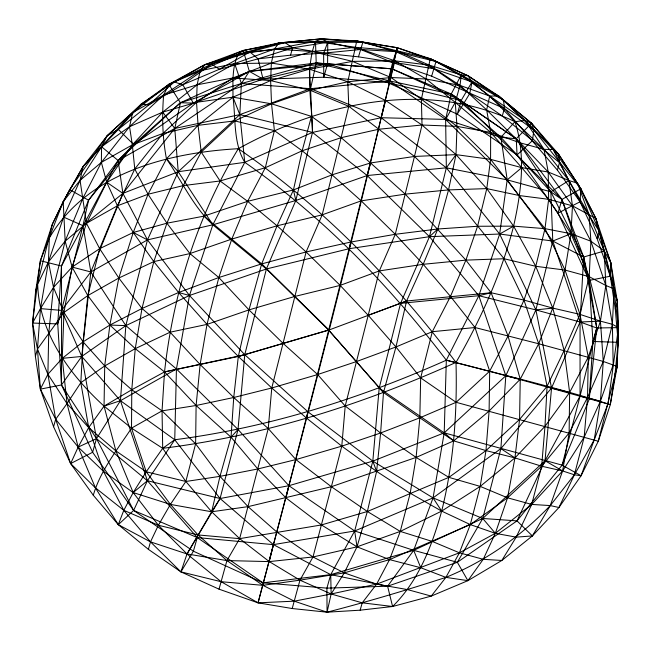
<?xml version="1.0" encoding="UTF-8"?>
<svg xmlns="http://www.w3.org/2000/svg" width="651" height="651" viewBox="0 0 651 651"><rect width="100%" height="100%" fill="white"/><g stroke="black" fill="none" stroke-linecap="round" stroke-linejoin="round"><path stroke-width="0.98" d="M148.387 549.346L150.495 541.884L158.38 525.243L170.407 504.403L185.844 481.471L195.625 443.819L196.106 405.5L200.134 364.519L207.002 324.393L218.826 277.521L231.805 239.072L247.632 201.338L265.315 167.73L274.405 130.607L271.524 103.81L270.621 80.586L271.361 63.057L274.453 49.004L278.897 42.974L315.483 41.395L356.764 40.972L396.947 50.802L429.139 65.124L461.29 74.906L468.11 75.793L472.008 81.936L461.144 100.514L387.646 82.531L327.591 63.749L249.333 71.39L193.339 103.078L133.65 144.489L88.56 200.223L82.97 225.645L61.576 310.405L61.479 384.953L92.621 452.274L133.626 510.441L193.396 551.21L263.028 582.832L326.908 588.13L387.605 586.217L457.344 562.285L517.024 520.873L562.122 465.131L589.188 399.315L596.739 327.99L589.196 280.41L583.63 257.023L561.919 199.45L516.251 138.744L451.216 93.996L391.943 68.827L316.215 62.976L249.333 71.39L180.425 102.752L133.65 144.489L118.132 160.512L88.56 200.223L61.487 266.047L57.76 323.889L61.479 384.953L96.478 438.628L133.626 510.441L197.253 537.571L263.028 582.832L330.716 574.638L413.694 550.339L482.741 518.473L545.033 460.713L580.057 396.085L596.739 327.99L583.63 257.023L550.852 191.817L516.251 138.744L451.216 93.996L389.713 80.96L316.215 62.976L241.383 83.523L180.425 102.752L118.132 160.512L61.487 266.047L61.576 310.405L57.76 323.889L32.55 323.059L35.593 291.558L40.386 260.717L52.389 224.139L63.196 201.655L83.108 166.485L107.252 135.66L141.308 104.079L168.837 84.353L204.813 64.677L243.254 50.485L278.897 42.974L321.594 38.808L356.764 40.972L397.265 47.726L430.278 58.696L468.11 75.793L498.658 95.99L531.525 123.234L558.574 154.181L580.847 188.79L595.901 218.476L610.817 262.735L617.368 301.6L618.45 327.616L617.164 366.456L610.296 404.645L598.293 441.223L581.066 475.735L558.949 507.503L532.363 535.928L501.815 560.47L467.898 580.651L431.255 596.096L392.586 606.504L360.141 610.182L327.054 612.192L292.201 608.53L258.048 602.842L219.029 589.171L180.921 571.871L148.387 549.346L118.287 524.657L93.288 495.248L70.617 463.577L53.577 426.739L40.37 389.135L35.39 356.406L32.55 323.059L40.386 260.717L63.196 201.655L83.108 166.485L132.633 112.623L141.308 104.079L174.256 81.969L204.813 64.677L238.128 54.375L278.897 42.974L321.594 38.808L362.876 42.201L397.265 47.726L435.999 61.495L468.11 75.793L503.589 100.205L531.525 123.234L553.171 149.51L577.453 183.143L595.901 218.476L610.304 276.227L617.368 301.6L618.133 342.304L615.081 373.804L610.296 404.645C555.742 389.583 501.311 373.837 446.326 360.198C389.054 285.081 322.595 216.311 244.776 162.327C233.148 142.797 235.849 118.954 232.985 97.178C233.042 82.848 231.764 67.688 238.128 54.375L243.254 50.485L284.992 42.592L362.876 42.201L395.816 51.665L435.999 61.495L503.589 100.205L558.574 154.181L580.847 188.79L599.213 231.162L610.817 262.735L618.45 327.616L617.164 366.456L598.293 441.223L456.115 402.302L420.66 377.905L395.954 346.959L368.206 315.287L340.156 285.39L306.1 251.953L277.074 225.807L247.632 201.338L220.079 180.978L201.208 152.049L198.075 125.326L196.537 102.288L197.123 84.801L200.207 70.747L204.813 64.677L211.542 64.107L249.951 51.99L284.992 42.592L292.616 47.824L323.628 53.17L358.481 56.832L433.761 68.721L472.008 81.936L504.403 108.562L533.95 130.029L580.847 188.79L580.065 201.786L597.105 238.624L610.304 276.227L615.285 308.956L618.133 342.304L592.923 341.474L589.196 280.41L561.919 199.45L461.144 100.514L391.943 68.827L316.215 62.976L310.56 88.682L312.488 132.405L295.814 200.492L266.397 268.985L244.76 354.714L238.014 429.457L220.079 498.511L187.008 553.96L180.921 571.871L221.145 581.709L262.89 585.33L299.965 580.163L344.281 572.872L389.55 559.616L470.291 524.584L507.552 497.812L541.648 466.206L569.129 432.939L587.544 397.419L603.282 361.443L612.379 324.296L614.129 288.873L595.901 218.476L572.457 205.83L548.647 199.312L519.531 195.585L486.793 188.611L448.547 189.913L405.231 194.136L361.207 200.858L322.196 214.838L277.074 225.807L231.805 239.072L189.921 253.581L153.815 261.612L118.816 278.034L87.82 295.578L63.944 312.472L37.473 349.042L35.39 356.406M597.105 238.624L599.213 231.162L580.065 201.786L559.502 162.652L502.295 116.016L433.761 68.721L395.816 51.665L360.564 49.476L327.77 42.234L292.616 47.824L249.951 51.99L243.254 50.485L211.542 64.107L168.837 84.353L180.425 102.752L193.339 103.078L263.077 79.145L323.775 77.233L327.591 63.749L327.77 42.234L321.594 38.808L315.483 41.395L274.453 49.004L238.128 54.375L168.837 84.353L132.633 112.623L107.252 135.66L69.616 189.628L52.389 224.139L35.593 291.558M327.591 63.749L263.077 79.145L258.089 58.859L249.951 51.99L219.42 69.266L182.776 84.711L174.256 81.969L148.859 104.892L118.319 129.435L107.252 135.66L101.556 146.735L101.369 162.392L106.699 182.239L117.416 205.789L133.252 232.472L153.815 261.612L178.602 292.511L207.002 324.393L238.315 356.479L271.768 387.98L306.548 418.121L341.783 446.155L376.62 471.397L410.187 493.23L441.671 511.1L470.291 524.584L495.338 533.332L516.202 537.148L532.363 535.928L550.258 505.575L574.385 474.799L594.241 439.832L608.075 403.579L618.45 327.616L612.379 324.296L600.425 321.146L579.968 314.376L552.748 308.094L523.965 300.087L491.114 292.755L406.59 300.998L368.206 315.287L345.209 406.029L341.783 446.155L331.375 486.72L312.993 556.979L299.965 580.163L292.201 608.53M243.254 50.485L249.333 71.39L241.383 83.523L174.769 128.459L122.901 193.38L90.839 271.947L61.576 310.405L81.733 356.447L96.478 438.628L147.411 480.731L197.253 537.571L193.396 551.21L180.921 571.871L150.495 541.884L123.804 510.319L95.396 487.794L70.617 463.577L55.685 419.268L40.37 389.135L37.473 349.042L32.55 323.059L40.476 308.623L53.496 287.392L72.082 267.081L99.668 248.658L133.252 232.472L166.925 223.195L203.836 216.165L247.632 201.338L293.446 189.921L332.059 174.826L370.541 162.962L414.459 156.452L456.017 154.621L490.577 159.357L521.752 167.641L548.215 172.01L568.893 180.547L577.453 183.143L589.114 214.627L604.291 250.969L605.812 285.48L600.425 321.146L588.268 357.098L569.633 392.447L544.985 426.332L514.933 457.905L480.21 486.395L441.671 511.1L400.267 531.411L357.017 546.832L312.993 556.979L269.27 561.601L226.93 560.584L187.008 553.96L150.495 541.884L118.287 524.657L95.396 487.794L78.169 447.107L67.029 403.604L62.252 358.351L63.944 312.472L72.082 267.081L86.453 223.317L106.699 182.239L132.34 144.864L162.726 112.118L197.123 84.801L234.669 63.586L274.453 49.004L312.26 51.543L352.484 61.389L391.064 77.534L421.368 99.204L456.986 126.375L490.577 159.357L544.985 228.647L565.044 270.067L579.968 314.376L588.268 357.098L587.544 397.419L584.175 437.122L574.385 474.799L558.949 507.503L550.258 505.575L531.712 504.427L507.552 497.812L480.21 486.395L448.881 477.37L416.103 457.409L380.615 432.996L345.209 406.029L317.647 374.545L283.071 343.346L248.983 309.884L218.826 277.521L189.921 253.581L166.925 223.195L148.046 194.242L134.765 168.983L132.34 144.864L129.541 126.693L132.633 112.623L163.629 95.079L200.207 70.747L234.669 63.586L271.361 63.057L309.38 69.161L347.789 81.757L385.652 100.531L422.027 125.016L456.017 154.621L486.793 188.611L513.598 226.141L535.765 266.3L552.748 308.094L564.132 350.49L569.633 392.447L569.129 432.939L562.61 470.958L550.258 505.575C520.792 536.505 485.459 561.154 445.894 577.38C406.631 590.14 367.042 601.923 327.054 612.192L294.285 601.166L262.89 585.33L226.93 560.584L198.026 534.943L170.407 504.403L146.223 471.78L131.518 428.138L131.779 389.762L135.253 348.643L141.983 308.484L153.815 261.612L166.925 223.195L183.313 185.6L201.208 152.049L234.791 120.915L271.524 103.81L310.267 90.286L347.789 81.757L391.064 77.534L426.088 78.983L460.021 85.411L489.698 96.039L525.154 120.435L531.525 123.234L533.95 130.029L532.396 140.706L517.057 154.922L457.287 114.153L387.646 82.531L323.775 77.233L323.628 53.17L327.77 42.234M53.577 426.739L55.685 419.268L47.897 374.252L48.719 333.491L53.496 287.392L65.165 241.147L82.823 198.376L101.369 162.392L129.541 126.693L162.726 112.118L196.537 102.288L232.985 97.178L271.524 103.81L311.463 116.383L341.165 137.67L370.541 162.962L405.231 194.136L465.896 260.131L491.114 292.755L508.049 336.022L520.239 379.199L519.571 419.439L514.933 457.905L507.552 497.812L495.338 533.332L483.237 559.315L467.898 580.651L457.344 562.285L482.741 518.473L500.888 448.629L505.803 375.749L478.835 295.709L429.473 236.679L367.188 175.534L312.488 132.405C312.089 102.142 304.546 70.601 315.483 41.395L355.576 47.32L394.864 60.82L426.088 78.983L455.252 102.345L490.651 132.397L521.752 167.641L548.647 199.312L570.968 233.709L589.204 276.683L600.425 321.146L603.282 361.443L600.434 401.154L594.241 439.832L581.066 475.735L562.122 465.131L580.057 396.085L580.049 322.001L552.772 241.041L507.202 179.863L445.626 119.41L389.713 80.96L310.56 88.682L239.828 114.625L178.236 171.726L147.476 239.893L125.838 325.622L120.443 400.69L96.478 438.628L92.621 452.274L70.617 463.577L78.169 447.107L88.691 427.593L104.054 406.134L104.705 365.935L109.881 325.061L118.816 278.034L133.252 232.472L148.046 194.242L166.469 158.852L198.075 125.326L232.985 97.178L270.621 80.586L309.38 69.161L352.484 61.389L394.864 60.82L429.139 65.124L460.021 85.411L486.647 109.897L520.222 142.854L548.215 172.01L572.457 205.83L590.896 241.212L605.812 285.48L612.379 324.296L613.185 364.804L600.434 401.154L584.175 437.122L562.61 470.958L531.712 504.427L495.338 533.332L459.419 552.797L376.62 584.142L331.147 593.997L294.285 601.166L258.048 602.842L221.145 581.709L187.008 553.96L158.38 525.243L133.178 492.579L115.894 450.891L104.054 406.134C69.454 374.488 38.987 332.799 37.677 284.202L48.434 261.93L63.578 217.076L80.057 180.343L101.556 146.735L129.541 126.693L163.629 95.079L168.837 84.353M234.669 63.586L241.383 83.523L239.828 114.625L244.776 162.327L212.836 224.798L189.465 295.481L176.437 369.003L174.745 439.75L147.411 480.731L133.626 510.441L118.287 524.657L123.804 510.319L133.178 492.579L146.223 471.78L162.701 448.319L174.745 439.75C268.773 427.593 359.881 398.648 446.326 360.198C501.091 374.439 556.434 387.345 610.296 404.645M502.295 116.016L504.403 108.562L503.589 100.205L498.658 95.99L461.29 74.906L460.021 85.411L455.252 102.345L456.986 126.375L456.017 154.621L448.547 189.913L437.806 228.997L423.199 264.298L406.59 300.998L328.682 330.13L244.76 354.714L164.524 371.908L131.779 389.762L104.054 406.134L131.518 428.138L162.701 448.319L185.844 481.471L211.656 511.776L239.641 538.654L269.27 561.601L299.965 580.163L331.147 593.997L362.225 602.834L392.586 606.504L387.605 586.217L413.694 550.339L433.053 497.885L444.21 432.858L446.326 360.198L478.835 295.709L499.651 234.035L507.202 179.863L500.912 137.328L451.216 93.996L461.29 74.906L430.278 58.696L396.947 50.802L355.576 47.32L312.26 51.543L271.361 63.057L232.944 77.949L197.123 84.801L163.629 95.079C161.896 116.391 162.424 137.817 166.469 158.852C181.816 180.783 193.013 206.432 212.836 224.798L266.397 268.985L328.682 330.13L383.488 392.545L419.83 417.812L453.723 440.873L485.972 450.598L514.933 457.905L541.648 466.206L562.61 470.958L574.385 474.799L581.066 475.735M615.285 308.956L617.368 301.6L614.129 288.873L605.812 285.48L589.204 276.683L565.044 270.067L535.765 266.3L504.061 258.74L465.896 260.131L423.199 264.298L379.313 270.914L340.156 285.39L294.911 296.433L248.983 309.884L207.002 324.393L170.082 332.205L135.253 348.643L104.705 365.935L80.814 382.723L67.029 403.604L55.685 419.268L78.169 447.107L103.403 471.259L133.178 492.579L170.407 504.403L211.656 511.776L248.031 506.641L331.375 486.72L416.103 457.409L453.723 440.873L489.104 411.05L520.239 379.199L538.678 343.761L552.748 308.094L565.044 270.067L570.968 233.709L572.457 205.83L568.893 180.547L553.171 149.51L525.154 120.435L498.658 95.99L489.698 96.039L461.29 74.906M197.253 537.571L273.42 544.643L354.673 530.972L433.053 497.885L500.888 448.629L551.543 388.02L580.049 322.001L583.63 257.023L552.772 241.041L499.651 234.035L429.473 236.679L349.099 248.723L266.397 268.985L189.465 295.481L125.838 325.622L81.733 356.447L61.479 384.953L40.37 389.135L47.897 374.252L62.252 358.351L83.084 341.816L109.881 325.061L141.983 308.484L178.602 292.511L218.826 277.521L261.686 263.891L306.1 251.953L350.995 242.009L395.263 234.295L437.806 228.997L477.574 226.263L513.598 226.141L544.985 228.647L570.968 233.709L590.896 241.212L604.291 250.969L610.817 262.735L610.304 276.227L589.196 280.41L558.062 213.089L517.057 154.922L516.251 138.744L531.525 123.234M392.586 606.504C418.642 580.79 432.028 545.701 441.671 511.1C453.747 462.544 457.327 412.311 456.001 362.404C480.641 319.543 501.294 274.144 513.598 226.141C521.28 192.037 526.106 155.63 514.957 121.704L489.698 96.039L486.647 109.897L490.651 132.397L490.577 159.357L486.793 188.611L477.574 226.263L465.896 260.131L450.476 296.408L432.321 331.693L420.66 377.905L419.83 417.812L416.103 457.409L410.187 493.23L400.267 531.411L389.55 559.616L376.62 584.142L362.225 602.834L360.141 610.182M580.847 188.79L561.919 199.45L558.062 213.089L580.065 201.786L557.394 170.114L559.502 162.652L558.574 154.181L553.171 149.51L544.016 149.372L520.222 142.854L490.651 132.397L456.986 126.375L422.027 125.016L378.752 129.24L341.165 137.67L302.154 150.788L265.315 167.73L220.079 180.978L183.313 185.6L148.046 194.242L117.416 205.789L86.453 223.317L65.165 241.147L48.434 261.93L53.496 287.392L63.944 312.472L83.084 341.816L104.705 365.935L131.779 389.762L162.05 410.862L195.625 443.819L219.973 476.353L248.031 506.641L277.033 532.233L312.993 556.979L344.281 572.872L376.62 584.142L407.461 589.586L431.255 596.096L445.894 577.38L459.419 552.797L470.291 524.584L480.21 486.395L485.972 450.598L489.104 411.05L489.69 371.168L474.986 327.526L450.476 296.408L423.199 264.298L395.263 234.295L361.207 200.858L332.059 174.826L302.154 150.788L274.405 130.607L234.791 120.915L198.075 125.326L162.937 133.447L132.34 144.864L101.369 162.392L80.057 180.343L63.196 201.655L65.165 241.147L72.082 267.081L87.82 295.578L109.881 325.061L135.253 348.643L164.524 371.908L162.05 410.862L162.701 448.319C264.265 435.763 362.884 404.304 456.001 362.404C394.571 281.045 322.684 206.457 238.331 148.697C168.186 152.651 87.169 172.857 49.346 237.989L48.434 261.93L40.476 308.623L37.473 349.042L47.897 374.252L67.029 403.604L88.691 427.593L115.894 450.891L146.223 471.78L185.844 481.471L219.973 476.353L257.812 468.972L295.896 459.598L341.783 446.155L380.615 432.996L419.83 417.812L456.115 402.302L489.69 371.168L508.049 336.022L523.965 300.087L535.765 266.3L544.985 228.647L548.647 199.312L548.215 172.01L544.016 149.372L525.154 120.435L514.957 121.704C426.324 78.812 320.919 103.118 238.331 148.697C197.131 216.254 173.239 293.479 164.524 371.908L196.106 405.5L231.032 437.195L257.812 468.972L285.984 497.95L321.448 524.942L357.017 546.832L389.55 559.616L420.758 567.745L445.894 577.38L467.898 580.651M589.188 399.315L592.923 341.474L596.739 327.99L618.45 327.616M187.008 553.96L211.656 511.776L219.973 476.353L231.032 437.195L233.733 397.501L238.315 356.479L248.983 309.884L261.686 263.891L277.074 225.807L293.446 189.921L302.154 150.788L311.463 116.383M406.59 300.998L395.954 346.959L383.488 392.545L380.615 432.996L376.62 471.397L367.376 511.491L357.017 546.832L344.281 572.872L331.147 593.997L327.054 612.192L326.908 588.13L330.716 574.638L354.673 530.972L372.82 461.128L379.183 388.11L400.577 303.35L429.473 236.679L446.342 167.812L445.626 119.41L451.216 93.996M101.556 146.735L118.132 160.512L122.901 193.38L147.476 239.893L189.465 295.481L244.76 354.714L307.939 411.79L372.82 461.128L433.053 497.885L482.741 518.473L517.024 520.873L545.033 460.713L551.543 388.02L535.903 309.917L499.651 234.035L446.342 167.812L381.185 117.725L310.56 88.682L241.383 83.523M397.265 47.726L391.943 68.827L387.646 82.531L392.634 62.52L397.265 47.726C355.3 233.766 306.955 418.471 258.048 602.842C305.856 422.743 351.54 242.05 394.864 60.82M387.605 586.217L330.716 574.638L273.42 544.643L220.079 498.511L174.745 439.75L120.443 400.69L81.733 356.447L90.839 271.947L82.97 225.645L63.578 217.076M389.713 80.96L391.943 68.827M472.008 81.936L469.762 93.492L457.287 114.153L461.144 100.514M561.919 199.45L550.852 191.817L507.202 179.863L446.342 167.812L367.188 175.534L295.814 200.492L212.836 224.798L178.236 171.726L174.769 128.459L180.425 102.752M306.548 418.121L307.939 411.79M285.984 497.95L288.898 485.711L238.014 429.457L176.437 369.003L125.838 325.622L90.839 271.947L72.082 267.081M269.27 561.601L273.42 544.643M133.178 492.579L147.411 480.731L220.079 498.511L288.898 485.711L372.82 461.128L444.21 432.858L505.803 375.749L535.903 309.917L552.772 241.041L550.852 191.817L500.912 137.328L445.626 119.41L381.185 117.725L312.488 132.405L244.776 162.327L178.236 171.726L122.901 193.38L82.97 225.645M368.206 315.287L379.313 270.914L395.263 234.295L414.459 156.452L422.027 125.016L421.368 99.204L430.278 58.696L435.999 61.495L431.646 76.191L504.403 108.562L557.394 170.114M381.185 117.725L385.652 100.531M367.188 175.534L370.541 162.962M93.288 495.248C100.523 470.291 117.44 449.548 131.518 428.138L162.05 410.862L196.106 405.5L233.733 397.501L271.768 387.98L317.647 374.545L356.536 361.533L395.954 346.959L432.321 331.693L474.986 327.526L538.678 343.761L603.282 361.443L617.164 366.456L615.081 373.804M258.089 58.859L290.541 55.172L292.616 47.824L258.089 58.859L219.42 69.266L211.542 64.107L182.776 84.711L148.859 104.892L141.308 104.079L118.319 129.435L83.108 166.485L80.057 180.343L86.453 223.317L99.668 248.658L118.816 278.034L141.983 308.484L170.082 332.205L200.134 364.519L233.733 397.501L268.245 428.578L295.896 459.598L331.375 486.72L367.376 511.491L400.267 531.411L432.24 541.42L459.419 552.797L483.237 559.315L501.815 560.47L516.202 537.148L531.712 504.427L541.648 466.206L544.985 426.332L547.06 386.336L538.678 343.761L523.965 300.087L504.061 258.74L448.547 189.913L414.459 156.452L348.781 106.292L310.267 90.286L270.621 80.586L232.944 77.949L196.537 102.288L162.937 133.447L134.765 168.983L117.416 205.789L99.668 248.658L87.82 295.578L83.084 341.816L80.814 382.723L88.691 427.593L103.403 471.259L123.804 510.319L158.38 525.243L198.026 534.943L239.641 538.654L321.448 524.942L367.376 511.491L448.881 477.37L485.972 450.598L519.571 419.439L547.06 386.336L564.132 350.49L579.968 314.376L589.204 276.683L590.896 241.212L589.114 214.627L568.893 180.547L544.016 149.372L514.957 121.704L500.912 137.328L516.251 138.744M358.481 56.832L362.876 42.201L356.764 40.972L347.789 81.757L348.781 106.292L322.196 214.838L306.1 251.953L271.768 387.98L268.245 428.578L239.641 538.654L226.93 560.584L219.029 589.171M349.099 248.723L350.995 242.009M445.626 119.41L455.252 102.345M211.656 511.776L220.079 498.511M446.342 167.812L456.017 154.621M231.032 437.195L238.014 429.457M429.473 236.679L437.806 228.997M507.202 179.863L521.752 167.641M328.682 330.13L383.488 392.545M550.852 191.817L568.893 180.547M118.132 160.512L174.769 128.459L239.828 114.625L312.488 132.405M90.839 271.947L147.476 239.893L212.836 224.798M104.054 406.134L120.443 400.69L176.437 369.003M499.651 234.035L513.598 226.141M78.169 447.107L96.478 438.628M552.772 241.041L570.968 233.709M164.524 371.908L238.315 356.479L328.95 329.927L261.686 263.891L203.836 216.165M583.63 257.023L604.291 250.969M238.315 356.479L244.76 354.714M400.577 303.35L478.835 295.709L491.114 292.755M478.835 295.709L535.903 309.917L552.748 308.094M62.252 358.351L81.733 356.447M290.541 55.172L323.628 53.17L360.564 49.476L392.634 62.52L431.646 76.191M535.903 309.917L580.049 322.001L600.425 321.146M109.881 325.061L125.838 325.622M40.476 308.623L61.576 310.405M505.803 375.749L520.239 379.199M551.543 388.02L569.633 392.447M580.057 396.085L600.434 401.154M40.386 260.717L61.487 266.047M379.183 388.11L444.21 432.858L562.122 465.131M178.602 292.511L189.465 295.481M288.898 485.711L354.673 530.972L413.694 550.339L457.344 562.285M580.049 322.001L596.739 327.99M133.252 232.472L147.476 239.893M69.616 189.628L88.56 200.223M249.333 71.39L263.077 79.145M545.033 460.713L562.61 470.958M500.888 448.629L514.933 457.905M106.699 182.239L122.901 193.38M444.21 432.858L453.723 440.873M118.319 129.435L133.65 144.489M517.024 520.873L532.363 535.928M261.686 263.891L266.397 268.985M166.469 158.852L178.236 171.726M482.741 518.473L495.338 533.332M162.726 112.118L174.769 128.459M433.053 497.885L441.671 511.1M182.776 84.711L193.339 103.078M413.694 550.339L420.758 567.745M232.985 97.178L239.828 114.625M372.82 461.128L376.62 471.397M120.443 400.69L147.411 480.731M293.446 189.921L295.814 200.492M354.673 530.972L357.017 546.832M309.38 69.161L310.56 88.682M315.483 41.395L316.215 62.976M330.716 574.638L331.147 593.997"/></g></svg>
